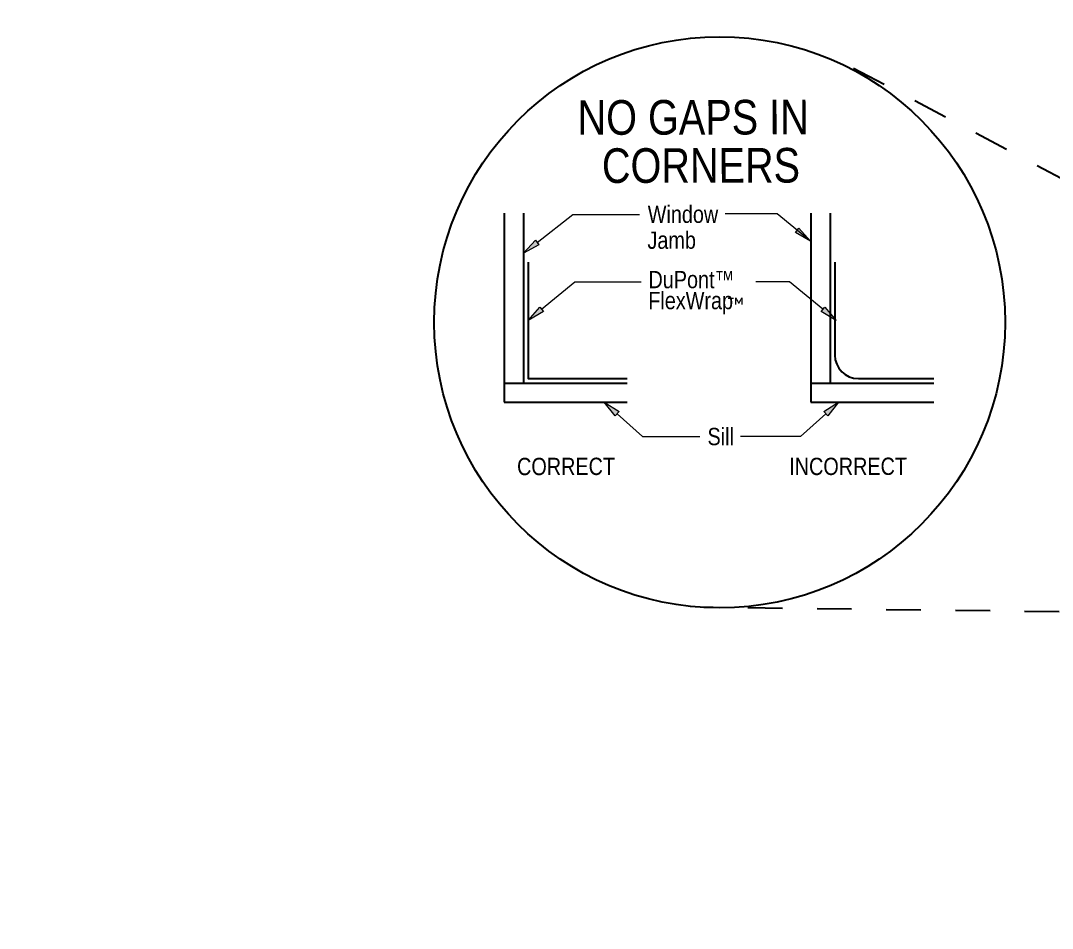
# Model space of a CAD drawing. Header units: inches. Extents: x -24 to 76, y -57 to 19.
# Drawn here: x -8.15 to -4.422, y 8.916 to 12.194 of the extents above; entities that cross this region are included whole.
import ezdxf

# ---------------------------------------------------------------- set-up
doc = ezdxf.new("R2010")
doc.units = ezdxf.units.IN
doc.header["$MEASUREMENT"] = 0
doc.linetypes.add('AI-Linetype-18', pattern=[0.25, 0.125, -0.125])
doc.linetypes.add('AI-Linetype-29', pattern=[0.25, 0.125, -0.125])
doc.layers.add('G-ANNO-TTLB', color=7, linetype='Continuous', lineweight=0)
doc.layers.add('TYVEK', color=7, linetype='Continuous', lineweight=0)

# ---------------------------------------------------------------- blocks, each defined once
blk = doc.blocks.new('Block_171')
at = {"layer": 'TYVEK', "char_height": 0.2, "attachment_point": 7}
for s, insert in [('\\C18;\\c0;\\FArial Narrow|b0|i0|c1;\\H0.062500;\\W1.000000;DuPont™', (-5.8812, 11.2269)), ('\\C18;\\c0;\\FArial Narrow|b0|i0|c1;\\H0.062500;\\W1.000000;FlexWrap', (-5.8819, 11.1332)), ('\\C18;\\c0;\\FCalibri|b0|i0|c1;\\H0.057292;\\W1.000000;™', (-5.5973, 11.1332))]:
    blk.add_mtext(s, dxfattribs=dict(at, insert=insert))
blk = doc.blocks.new('Block_172')
at = {"layer": 'TYVEK', "char_height": 0.2, "attachment_point": 7}
for s, insert in [('\\C18;\\c0;\\FArial Narrow|b0|i0|c1;\\H0.062500;\\W1.000000;Window', (-5.8839, 11.4629)), ('\\C18;\\c0;\\FArial Narrow|b0|i0|c1;\\H0.062500;\\W1.000000;Jamb', (-5.8849, 11.3692))]:
    blk.add_mtext(s, dxfattribs=dict(at, insert=insert))

msp = doc.modelspace()

# ---------------------------------------------------------------- hatches: boundary and pattern name
at = {"layer": 'G-ANNO-TTLB', "true_color": 0xff00ff, "transparency": 33554687}
h = msp.add_hatch(color=6, dxfattribs=at)
edge = h.paths.add_edge_path()
edge.add_spline(control_points=[(19.9156, -15.0652), (19.9156, -15.0652), (-20.7721, -15.0652), (-20.7721, -15.0652), (-20.7721, -15.0652), (-20.7721, 19.0598), (-20.7721, 19.0598), (-20.7721, 19.0598), (19.9156, 19.0598), (19.9156, 19.0598), (19.9156, 19.0598), (19.9156, -15.0652), (19.9156, -15.0652)], knot_values=[0, 0, 0, 0, 1, 1, 1, 2, 2, 2, 3, 3, 3, 4, 4, 4, 4], degree=3, periodic=0)
edge = h.paths.add_edge_path()
edge.add_spline(control_points=[(-20.6471, 18.9348), (-20.6471, 18.9348), (-20.6471, -14.9402), (-20.6471, -14.9402), (-20.6471, -14.9402), (19.7906, -14.9402), (19.7906, -14.9402), (19.7906, -14.9402), (19.7906, 18.9348), (19.7906, 18.9348), (19.7906, 18.9348), (-20.6471, 18.9348), (-20.6471, 18.9348)], knot_values=[0, 0, 0, 0, 1, 1, 1, 2, 2, 2, 3, 3, 3, 4, 4, 4, 4], degree=3, periodic=0)
edge.add_line((-20.6471, 18.9348), (-20.6471, 18.9348))
at = {"layer": 'TYVEK', "true_color": 0x000000, "transparency": 33554687}
h = msp.add_hatch(color=18, dxfattribs=at)
h.dxf.hatch_style = 2
h.paths.add_polyline_path([(-5.3374, 11.4451), (-5.2958, 11.3974), (-5.3506, 11.429)])
at = {"layer": 'TYVEK', "true_color": 0x000000, "transparency": 33554457}
h = msp.add_hatch(color=18, dxfattribs=at)
h.dxf.hatch_style = 2
h.paths.add_polyline_path([(-6.2771, 11.385), (-6.3329, 11.3549), (-6.2899, 11.4015)])
h = msp.add_hatch(color=18, dxfattribs=at)
h.dxf.hatch_style = 2
h.paths.add_polyline_path([(-6.2609, 11.1435), (-6.3158, 11.1118), (-6.2741, 11.1596)])
at = {"layer": 'TYVEK', "true_color": 0x000000, "transparency": 33554687}
h = msp.add_hatch(color=18, dxfattribs=at)
h.dxf.hatch_style = 2
h.paths.add_polyline_path([(-5.2445, 11.1596), (-5.2029, 11.1118), (-5.2578, 11.1435)])
at = {"layer": 'TYVEK', "true_color": 0x000000, "transparency": 33554457}
h = msp.add_hatch(color=18, dxfattribs=at)
h.dxf.hatch_style = 2
h.paths.add_polyline_path([(-6.0015, 10.7668), (-6.0408, 10.8165), (-5.9875, 10.7823)])
at = {"layer": 'TYVEK', "true_color": 0x000000, "transparency": 33554687}
h = msp.add_hatch(color=18, dxfattribs=at)
h.dxf.hatch_style = 2
h.paths.add_polyline_path([(-5.2478, 10.7823), (-5.1945, 10.8165), (-5.2338, 10.7668)])

# ---------------------------------------------------------------- linework, layer by layer
at = {"layer": 'G-ANNO-TTLB'}
for points in [[(19.9156, -15.0652), (19.9156, -15.0652), (-20.7721, -15.0652), (-20.7721, -15.0652), (-20.7721, -15.0652), (-20.7721, 19.0598), (-20.7721, 19.0598), (-20.7721, 19.0598), (19.9156, 19.0598), (19.9156, 19.0598), (19.9156, 19.0598), (19.9156, -15.0652), (19.9156, -15.0652)], [(-20.6471, 18.9348), (-20.6471, 18.9348), (-20.6471, -14.9402), (-20.6471, -14.9402), (-20.6471, -14.9402), (19.7906, -14.9402), (19.7906, -14.9402), (19.7906, -14.9402), (19.7906, 18.9348), (19.7906, 18.9348), (19.7906, 18.9348), (-20.6471, 18.9348), (-20.6471, 18.9348)]]:
    msp.add_open_spline(points, degree=3, knots=[0, 0, 0, 0, 1, 1, 1, 2, 2, 2, 3, 3, 3, 4, 4, 4, 4], dxfattribs=at)
at = {"layer": 'TYVEK', "color": 18, "linetype": 'AI-Linetype-29', "lineweight": 25, "true_color": 0x000000}
msp.add_line((-5.1399, 12.0228), (-2.2773, 10.5058), dxfattribs=at)
at = {"layer": 'TYVEK', "color": 18, "lineweight": 25, "true_color": 0x000000}
for p, q in [((-6.403, 11.499), (-6.403, 10.8165)), ((-6.3329, 11.499), (-6.3329, 10.8843)), ((-5.2951, 11.499), (-5.2951, 10.8165)), ((-5.225, 11.499), (-5.225, 10.8843)), ((-6.403, 10.8843), (-5.9582, 10.8843)), ((-5.2951, 10.8843), (-4.8504, 10.8843)), ((-6.403, 10.8165), (-5.9582, 10.8165)), ((-5.2951, 10.8165), (-4.8504, 10.8165))]:
    msp.add_line(p, q, dxfattribs=at)
at = {"layer": 'TYVEK', "color": 18, "lineweight": 0, "true_color": 0x000000}
for p, q in [((-6.2835, 11.3933), (-6.1543, 11.4937)), ((-6.1543, 11.4937), (-5.9142, 11.4937)), ((-5.4161, 11.4964), (-5.6046, 11.4964)), ((-5.2958, 11.3974), (-5.4161, 11.4964)), ((-6.2675, 11.1516), (-6.1472, 11.2506)), ((-6.1472, 11.2506), (-5.9071, 11.2506)), ((-5.3715, 11.2506), (-5.4928, 11.2506)), ((-5.2512, 11.1516), (-5.3715, 11.2506)), ((-5.9945, 10.7745), (-5.9029, 10.6918)), ((-5.2408, 10.7745), (-5.3324, 10.6918)), ((-5.9029, 10.6918), (-5.696, 10.6918)), ((-5.3324, 10.6918), (-5.5484, 10.6918))]:
    msp.add_line(p, q, dxfattribs=at)
at = {"layer": 'TYVEK', "color": 18, "linetype": 'AI-Linetype-18', "lineweight": 25, "true_color": 0x000000}
msp.add_line((-2.3975, 10.0338), (-5.6811, 10.075), dxfattribs=at)
at = {"layer": 'TYVEK'}
for points in [[(-5.3374, 11.4451), (-5.2958, 11.3974), (-5.3506, 11.429), (-5.3506, 11.429)], [(-6.2771, 11.385), (-6.3329, 11.3549), (-6.2899, 11.4015), (-6.2899, 11.4015)], [(-6.2609, 11.1435), (-6.3158, 11.1118), (-6.2741, 11.1596), (-6.2741, 11.1596)], [(-5.2445, 11.1596), (-5.2029, 11.1118), (-5.2578, 11.1435), (-5.2578, 11.1435)], [(-6.0015, 10.7668), (-6.0408, 10.8165), (-5.9875, 10.7823), (-5.9875, 10.7823)], [(-5.2478, 10.7823), (-5.1945, 10.8165), (-5.2338, 10.7668), (-5.2338, 10.7668)]]:
    msp.add_lwpolyline(points, close=True, dxfattribs=at)
at = {"layer": 'TYVEK', "color": 4, "lineweight": 25, "true_color": 0x00ffff}
msp.add_lwpolyline([(-6.3158, 11.3222), (-6.3158, 10.9015), (-5.9582, 10.9015)], dxfattribs=at)
at = {"layer": 'TYVEK', "color": 18, "lineweight": 25, "true_color": 0x000000}
msp.add_circle((-5.624, 11.1046), 1.0312, dxfattribs=at)
at = {"layer": 'TYVEK', "color": 4, "lineweight": 25, "true_color": 0x00ffff}
msp.add_open_spline([(-5.2079, 11.3222), (-5.2079, 11.3222), (-5.2079, 10.9865), (-5.2079, 10.9865), (-5.2079, 10.9395), (-5.1698, 10.9015), (-5.1229, 10.9015), (-5.1229, 10.9015), (-4.8504, 10.9015), (-4.8504, 10.9015)], degree=3, knots=[0, 0, 0, 0, 1, 1, 1, 2, 2, 2, 3, 3, 3, 3], dxfattribs=at)

# ---------------------------------------------------------------- block references
at = {"layer": 'TYVEK'}
for name in ['Block_172', 'Block_171']:
    msp.add_blockref(name, (0, 0), dxfattribs=at)

# ---------------------------------------------------------------- texts
at = {"layer": 'TYVEK', "char_height": 0.2, "attachment_point": 7, "rotation": 0.1123}
for s, insert in [('\\C18;\\c0;\\FArial Narrow|b0|i0|c1;\\H0.124999;\\W0.999992;NO GAPS IN', (-6.1374, 11.7801)), ('\\C18;\\c0;\\FArial Narrow|b0|i0|c1;\\H0.124999;\\W0.999992;CORNERS', (-6.0493, 11.6063)), ('\\C18;\\c0;\\FArial Narrow|b0|i0|c1;\\H0.062499;\\W0.999992;CORRECT', (-6.3559, 10.5517)), ('\\C18;\\c0;\\FArial Narrow|b0|i0|c1;\\H0.062499;\\W0.999992;INCORRECT', (-5.3726, 10.5519))]:
    msp.add_mtext(s, dxfattribs=dict(at, insert=insert))
at = {"layer": 'TYVEK', "insert": (-5.668, 10.66), "char_height": 0.2, "attachment_point": 7}
msp.add_mtext('\\C18;\\c0;\\FArial Narrow|b0|i0|c1;\\H0.062500;\\W1.000000;Sill', dxfattribs=at)

doc.saveas('drawing.dxf')
